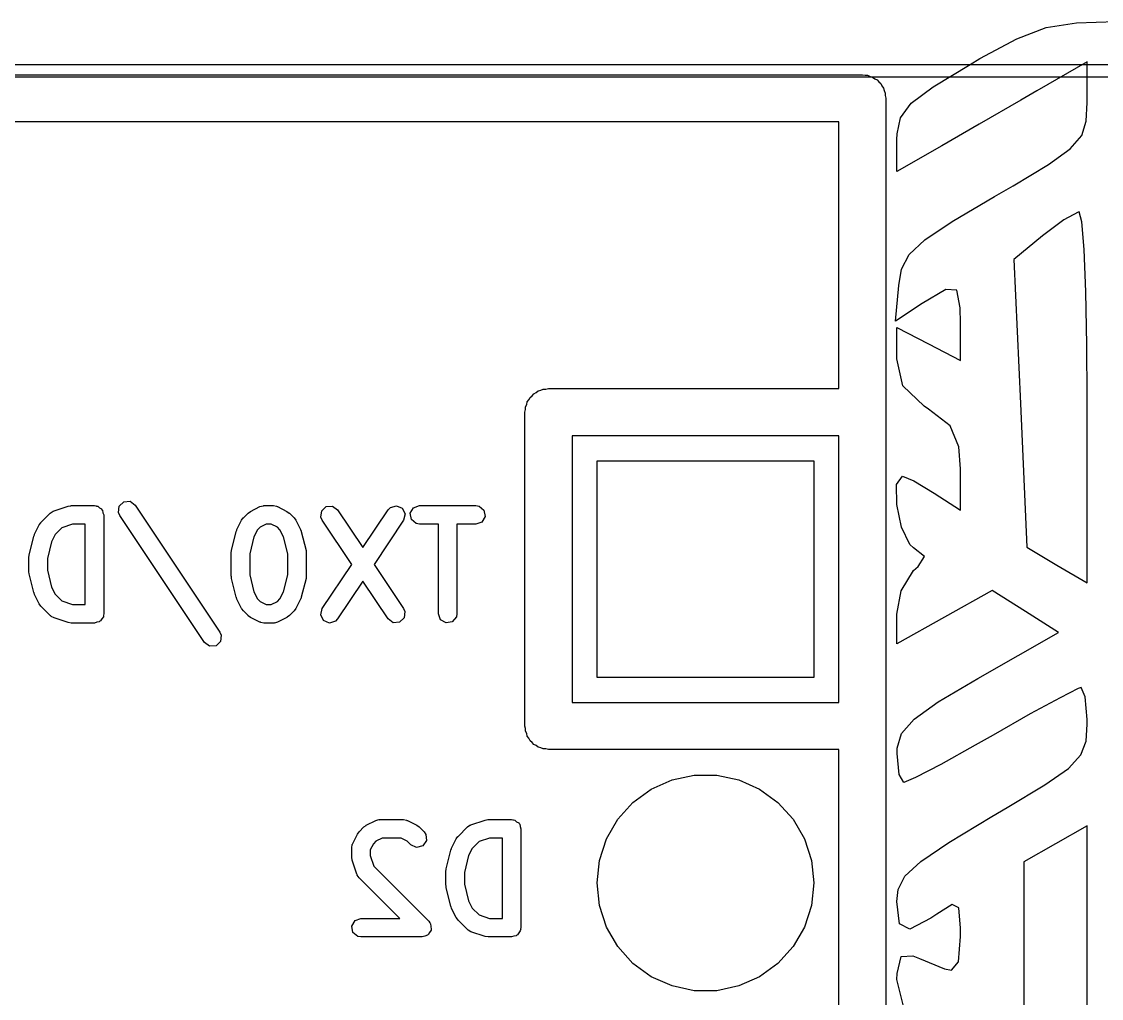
# Model space of a CAD drawing. Extents: x 19 to 403, y -177 to -75.
# Drawn here: x 173.29 to 182.02, y -89.27 to -81.36 of the extents above; entities that cross this region are included whole.
import ezdxf

# ---------------------------------------------------------------- set-up
doc = ezdxf.new("R2010")
doc.units = 0
doc.layers.add('BLACK', color=7, linetype='CONTINUOUS')

msp = doc.modelspace()

# ---------------------------------------------------------------- linework, layer by layer
at = {"layer": 'BLACK', "linetype": 'CONTINUOUS'}
for p, q in [((181.34, -81.5002), (181.578, -81.4099)), ((181.578, -81.4099), (181.822, -81.3702)), ((181.822, -81.3702), (182.14, -81.3613)), ((181.042, -81.6609), (181.34, -81.5002)), ((180.962, -81.7072), (181.042, -81.6609)), ((181.909, -81.6872), (181.503, -81.9216)), ((181.908, -82.016), (181.909, -81.6872)), ((81.9668, -81.7088), (184.249, -81.7098)), ((180.663, -81.8887), (180.962, -81.7072)), ((184.249, -81.8098), (81.9668, -81.8088)), ((162.31, -81.7908), (180.091, -81.7908)), ((180.091, -81.7908), (180.112, -81.7956)), ((180.112, -81.7956), (180.133, -81.7956)), ((180.133, -81.7956), (180.152, -81.8049)), ((180.152, -81.8049), (180.173, -81.8098)), ((180.173, -81.8098), (180.19, -81.8231)), ((180.19, -81.8231), (180.209, -81.8324)), ((180.209, -81.8324), (180.223, -81.8492)), ((180.223, -81.8492), (180.239, -81.8627)), ((180.239, -81.8627), (180.249, -81.882)), ((180.249, -81.882), (180.262, -81.8987)), ((180.262, -81.8987), (180.267, -81.9197)), ((180.267, -81.9197), (180.276, -81.9391)), ((180.276, -81.9391), (180.276, -81.9604)), ((180.276, -81.9604), (180.281, -81.9813)), ((180.485, -82.0223), (180.663, -81.8887)), ((181.503, -81.9216), (181.373, -81.9967)), ((180.281, -81.9813), (180.281, -96.2188)), ((180.398, -82.139), (180.485, -82.0223)), ((181.373, -81.9967), (181.035, -82.1916)), ((181.902, -82.1683), (181.908, -82.016)), ((179.9, -82.1718), (162.501, -82.1718)), ((179.9, -84.3308), (179.9, -82.1718)), ((180.371, -82.2703), (180.398, -82.139)), ((181.035, -82.1916), (180.733, -82.3655)), ((181.866, -82.2843), (181.902, -82.1683)), ((180.37, -82.314), (180.371, -82.2703)), ((181.773, -82.3915), (181.866, -82.2843)), ((180.37, -82.5749), (180.37, -82.314)), ((180.733, -82.3655), (180.37, -82.5749)), ((181.597, -82.5175), (181.773, -82.3915)), ((181.31, -82.6897), (181.597, -82.5175)), ((181.16, -82.7769), (181.31, -82.6897)), ((180.817, -82.9797), (181.16, -82.7769)), ((181.837, -82.9023), (181.721, -82.9649)), ((181.845, -82.9012), (181.837, -82.9023)), ((181.866, -82.982), (181.845, -82.9012)), ((180.596, -83.1275), (180.817, -82.9797)), ((181.721, -82.9649), (181.549, -83.0936)), ((181.884, -83.2065), (181.866, -82.982)), ((181.549, -83.0936), (181.317, -83.2856)), ((180.469, -83.2466), (180.596, -83.1275)), ((180.408, -83.3634), (180.469, -83.2466)), ((181.898, -83.5475), (181.884, -83.2065)), ((181.317, -83.2856), (181.369, -84.4504)), ((180.385, -83.4965), (180.408, -83.3634)), ((180.357, -83.7841), (180.385, -83.4965)), ((180.765, -83.5281), (180.574, -83.6417)), ((180.855, -83.5333), (180.765, -83.5281)), ((180.881, -83.677), (180.855, -83.5333)), ((181.906, -83.9775), (181.898, -83.5475)), ((180.574, -83.6417), (180.357, -83.7841)), ((180.883, -83.8009), (180.881, -83.677)), ((180.37, -84.091), (180.37, -83.8371)), ((180.37, -83.8371), (180.626, -83.9698)), ((180.883, -84.1024), (180.883, -83.8009)), ((180.626, -83.9698), (180.883, -84.1024)), ((181.909, -84.4022), (181.906, -83.9775)), ((180.418, -84.3098), (180.37, -84.091)), ((180.589, -84.4736), (180.418, -84.3098)), ((177.392, -84.4217), (177.402, -84.4024)), ((177.402, -84.4024), (177.418, -84.389)), ((177.418, -84.389), (177.432, -84.3722)), ((177.432, -84.3722), (177.451, -84.3629)), ((177.451, -84.3629), (177.468, -84.3496)), ((177.468, -84.3496), (177.489, -84.3448)), ((177.489, -84.3448), (177.508, -84.3355)), ((177.508, -84.3355), (177.53, -84.3355)), ((177.53, -84.3355), (177.55, -84.3308)), ((177.55, -84.3308), (179.9, -84.3308)), ((181.909, -85.9037), (181.909, -84.4022)), ((177.365, -84.4787), (177.374, -84.4594)), ((177.365, -84.5001), (177.365, -84.4787)), ((177.374, -84.4594), (177.379, -84.4384)), ((177.379, -84.4384), (177.392, -84.4217)), ((180.626, -84.4965), (180.589, -84.4736)), ((181.369, -84.4504), (181.421, -85.6151)), ((177.36, -84.5209), (177.365, -84.5001)), ((177.36, -87.0613), (177.36, -84.5209)), ((180.801, -84.6309), (180.626, -84.4965)), ((180.872, -84.8021), (180.801, -84.6309)), ((177.741, -84.7118), (177.741, -86.8708)), ((179.9, -84.7118), (177.741, -84.7118)), ((179.9, -86.8708), (179.9, -84.7118)), ((180.883, -84.9815), (180.872, -84.8021)), ((177.944, -86.6676), (177.944, -84.915)), ((177.944, -84.915), (179.697, -84.915)), ((179.697, -84.915), (179.697, -86.6676)), ((180.883, -85.315), (180.883, -84.9815)), ((180.367, -85.1076), (180.415, -85.0388)), ((180.368, -85.2684), (180.367, -85.1076)), ((180.415, -85.0388), (180.507, -85.0779)), ((180.507, -85.0779), (180.672, -85.1769)), ((180.672, -85.1769), (180.883, -85.315)), ((173.549, -85.3201), (173.663, -85.282)), ((173.663, -85.282), (173.685, -85.2787)), ((173.685, -85.2787), (173.687, -85.2782)), ((173.687, -85.2782), (173.877, -85.2782)), ((173.877, -85.2782), (173.887, -85.2799)), ((173.887, -85.2799), (173.89, -85.2793)), ((173.89, -85.2793), (173.893, -85.281)), ((173.893, -85.281), (173.903, -85.2827)), ((173.903, -85.2827), (173.918, -85.2952)), ((174.071, -85.3328), (174.076, -85.2818)), ((174.076, -85.2818), (174.114, -85.2464)), ((174.114, -85.2464), (174.165, -85.2431)), ((174.165, -85.2431), (174.206, -85.2735)), ((174.206, -85.2735), (174.892, -86.3021)), ((175.215, -85.2861), (175.24, -85.2787)), ((175.24, -85.2787), (175.244, -85.2797)), ((175.244, -85.2797), (175.248, -85.2782)), ((175.248, -85.2782), (175.325, -85.2782)), ((175.325, -85.2782), (175.35, -85.2827)), ((175.35, -85.2827), (175.354, -85.2856)), ((175.752, -85.2845), (175.803, -85.2812)), ((175.803, -85.2812), (175.844, -85.3116)), ((176.271, -85.2927), (176.32, -85.2783)), ((176.32, -85.2783), (176.367, -85.2989)), ((176.457, -85.2957), (176.506, -85.2782)), ((176.506, -85.2782), (176.963, -85.2782)), ((176.963, -85.2782), (176.988, -85.2827)), ((176.988, -85.2827), (177.028, -85.3157)), ((180.407, -85.4527), (180.368, -85.2684)), ((173.443, -85.4144), (173.519, -85.3382)), ((173.519, -85.3382), (173.541, -85.3233)), ((173.541, -85.3233), (173.545, -85.3229)), ((173.545, -85.3229), (173.549, -85.3201)), ((173.918, -85.2952), (173.934, -85.305)), ((173.934, -85.305), (173.937, -85.3113)), ((173.937, -85.3113), (173.942, -85.3157)), ((173.942, -85.3157), (173.945, -85.3349)), ((173.945, -85.3349), (173.952, -85.3532)), ((173.952, -85.3532), (173.952, -86.1532)), ((174.081, -85.3567), (174.071, -85.3328)), ((174.767, -86.3853), (174.081, -85.3567)), ((175.081, -85.3763), (175.119, -85.3382)), ((175.119, -85.3382), (175.138, -85.3254)), ((175.138, -85.3254), (175.139, -85.3242)), ((175.139, -85.3242), (175.215, -85.2861)), ((175.354, -85.2856), (175.358, -85.2861)), ((175.358, -85.2861), (175.434, -85.3242)), ((175.434, -85.3242), (175.452, -85.3376)), ((175.452, -85.3376), (175.454, -85.3382)), ((175.454, -85.3382), (175.492, -85.3763)), ((175.709, -85.3709), (175.715, -85.3199)), ((175.715, -85.3199), (175.752, -85.2845)), ((175.844, -85.3116), (176.048, -85.618)), ((176.048, -85.618), (176.253, -85.3116)), ((176.253, -85.3116), (176.271, -85.2927)), ((176.367, -85.2989), (176.39, -85.3449)), ((176.39, -85.3449), (176.378, -85.3948)), ((176.432, -85.3402), (176.457, -85.2957)), ((176.441, -85.3907), (176.432, -85.3402)), ((177.037, -85.3662), (177.011, -85.4106)), ((177.028, -85.3157), (177.037, -85.3662)), ((173.391, -85.5101), (173.429, -85.4339)), ((173.429, -85.4339), (173.442, -85.4159)), ((173.442, -85.4159), (173.443, -85.4144)), ((173.613, -85.4568), (173.558, -85.5119)), ((173.699, -85.4282), (173.613, -85.4568)), ((173.802, -85.4282), (173.699, -85.4282)), ((173.802, -86.0782), (173.802, -85.4282)), ((175.029, -85.472), (175.067, -85.3958)), ((175.067, -85.3958), (175.08, -85.3778)), ((175.08, -85.3778), (175.081, -85.3763)), ((175.217, -85.4529), (175.196, -85.4738)), ((175.266, -85.4282), (175.217, -85.4529)), ((175.307, -85.4282), (175.266, -85.4282)), ((175.356, -85.4529), (175.307, -85.4282)), ((175.377, -85.4738), (175.356, -85.4529)), ((175.492, -85.3763), (175.505, -85.3947)), ((175.505, -85.3947), (175.506, -85.3958)), ((175.506, -85.3958), (175.544, -85.472)), ((175.719, -85.3948), (175.709, -85.3709)), ((175.958, -85.7532), (175.719, -85.3948)), ((176.378, -85.3948), (176.139, -85.7532)), ((176.48, -85.4237), (176.441, -85.3907)), ((176.506, -85.4282), (176.48, -85.4237)), ((176.659, -85.4282), (176.506, -85.4282)), ((176.659, -86.1532), (176.659, -85.4282)), ((176.963, -85.4282), (176.809, -85.4282)), ((176.809, -85.4282), (176.809, -86.1532)), ((177.011, -85.4106), (176.963, -85.4282)), ((180.473, -85.5918), (180.407, -85.4527)), ((173.347, -85.6778), (173.385, -85.5255)), ((173.385, -85.5255), (173.39, -85.5136)), ((173.39, -85.5136), (173.391, -85.5101)), ((173.558, -85.5119), (173.529, -85.5698)), ((174.985, -85.6398), (175.023, -85.4874)), ((175.023, -85.4874), (175.029, -85.4755)), ((175.029, -85.4755), (175.029, -85.472)), ((175.167, -85.5317), (175.133, -85.6672)), ((175.196, -85.4738), (175.167, -85.5317)), ((175.406, -85.5317), (175.377, -85.4738)), ((175.44, -85.6672), (175.406, -85.5317)), ((175.544, -85.472), (175.548, -85.4844)), ((175.548, -85.4844), (175.55, -85.4874)), ((175.55, -85.4874), (175.588, -85.6398)), ((173.529, -85.5698), (173.495, -85.7053)), ((180.503, -85.6182), (180.473, -85.5918)), ((180.593, -85.6899), (180.503, -85.6182)), ((181.421, -85.6151), (181.665, -85.7594)), ((173.345, -85.696), (173.347, -85.6813)), ((173.345, -85.8103), (173.345, -85.696)), ((173.347, -85.6813), (173.347, -85.6778)), ((173.495, -85.7053), (173.495, -85.8011)), ((174.983, -85.6579), (174.986, -85.6432)), ((174.983, -85.8484), (174.983, -85.6579)), ((174.986, -85.6432), (174.985, -85.6398)), ((175.133, -85.6672), (175.133, -85.8392)), ((175.44, -85.8392), (175.44, -85.6672)), ((175.588, -85.6398), (175.589, -85.6547)), ((175.589, -85.6547), (175.59, -85.6579)), ((175.59, -85.6579), (175.59, -85.8484)), ((180.542, -85.7713), (180.593, -85.6899)), ((173.495, -85.8011), (173.529, -85.9365)), ((175.719, -86.1116), (175.958, -85.7532)), ((176.139, -85.7532), (176.378, -86.1116)), ((180.403, -85.9682), (180.503, -85.804)), ((180.503, -85.804), (180.542, -85.7713)), ((181.665, -85.7594), (181.909, -85.9037)), ((173.346, -85.8136), (173.345, -85.8103)), ((173.347, -85.8285), (173.346, -85.8136)), ((173.385, -85.9809), (173.347, -85.8285)), ((174.984, -85.8517), (174.983, -85.8484)), ((174.985, -85.8666), (174.984, -85.8517)), ((175.023, -86.019), (174.985, -85.8666)), ((175.133, -85.8392), (175.167, -85.9746)), ((175.406, -85.9746), (175.44, -85.8392)), ((175.588, -85.8666), (175.55, -86.019)), ((175.59, -85.8484), (175.588, -85.8632)), ((175.588, -85.8632), (175.588, -85.8666)), ((176.048, -85.8884), (175.844, -86.1948)), ((176.253, -86.1948), (176.048, -85.8884)), ((173.387, -85.9838), (173.385, -85.9809)), ((173.529, -85.9365), (173.558, -85.9945)), ((175.167, -85.9746), (175.196, -86.0326)), ((175.377, -86.0326), (175.406, -85.9746)), ((180.37, -86.155), (180.403, -85.9682)), ((181.141, -85.9639), (180.755, -86.1795)), ((181.41, -86.1338), (181.141, -85.9639)), ((173.391, -85.9962), (173.387, -85.9838)), ((173.429, -86.0724), (173.391, -85.9962)), ((173.558, -85.9945), (173.613, -86.0495)), ((173.613, -86.0495), (173.699, -86.0782)), ((175.025, -86.0219), (175.023, -86.019)), ((175.029, -86.0343), (175.025, -86.0219)), ((175.067, -86.1105), (175.029, -86.0343)), ((175.196, -86.0326), (175.217, -86.0534)), ((175.217, -86.0534), (175.266, -86.0782)), ((175.307, -86.0782), (175.356, -86.0534)), ((175.356, -86.0534), (175.377, -86.0326)), ((175.544, -86.0343), (175.506, -86.1105)), ((175.545, -86.0308), (175.544, -86.0343)), ((175.55, -86.019), (175.545, -86.0308)), ((173.43, -86.0736), (173.429, -86.0724)), ((173.443, -86.0919), (173.43, -86.0736)), ((173.519, -86.1681), (173.443, -86.0919)), ((173.699, -86.0782), (173.802, -86.0782)), ((173.952, -86.1532), (173.95, -86.1629)), ((175.068, -86.1117), (175.067, -86.1105)), ((175.081, -86.13), (175.068, -86.1117)), ((175.119, -86.1681), (175.081, -86.13)), ((175.266, -86.0782), (175.307, -86.0782)), ((175.492, -86.13), (175.454, -86.1681)), ((175.493, -86.1285), (175.492, -86.13)), ((175.506, -86.1105), (175.493, -86.1285)), ((175.707, -86.1614), (175.719, -86.1116)), ((176.378, -86.1116), (176.388, -86.1354)), ((176.388, -86.1354), (176.382, -86.1864)), ((176.677, -86.2014), (176.659, -86.1532)), ((176.809, -86.1532), (176.805, -86.1788)), ((180.37, -86.3951), (180.37, -86.155)), ((181.678, -86.3038), (181.41, -86.1338)), ((173.523, -86.17), (173.519, -86.1681)), ((173.526, -86.1738), (173.523, -86.17)), ((173.549, -86.1862), (173.526, -86.1738)), ((173.663, -86.2243), (173.549, -86.1862)), ((173.664, -86.2243), (173.663, -86.2243)), ((173.687, -86.2282), (173.664, -86.2243)), ((173.877, -86.2282), (173.687, -86.2282)), ((173.895, -86.2215), (173.877, -86.2282)), ((173.915, -86.2181), (173.895, -86.2215)), ((173.919, -86.2129), (173.915, -86.2181)), ((173.925, -86.2106), (173.919, -86.2129)), ((173.935, -86.1938), (173.925, -86.2106)), ((173.948, -86.1788), (173.935, -86.1938)), ((173.949, -86.1691), (173.948, -86.1788)), ((173.951, -86.1662), (173.949, -86.1691)), ((173.95, -86.1629), (173.951, -86.1662)), ((175.121, -86.1688), (175.119, -86.1681)), ((175.139, -86.1822), (175.121, -86.1688)), ((175.215, -86.2203), (175.139, -86.1822)), ((175.219, -86.2208), (175.215, -86.2203)), ((175.223, -86.2237), (175.219, -86.2208)), ((175.248, -86.2282), (175.223, -86.2237)), ((175.325, -86.2282), (175.248, -86.2282)), ((175.329, -86.2266), (175.325, -86.2282)), ((175.333, -86.2277), (175.329, -86.2266)), ((175.358, -86.2203), (175.333, -86.2277)), ((175.434, -86.1822), (175.358, -86.2203)), ((175.436, -86.181), (175.434, -86.1822)), ((175.454, -86.1681), (175.436, -86.181)), ((175.73, -86.2074), (175.707, -86.1614)), ((175.777, -86.228), (175.73, -86.2074)), ((175.826, -86.2136), (175.777, -86.228)), ((175.844, -86.1948), (175.826, -86.2136)), ((176.294, -86.2252), (176.253, -86.1948)), ((176.345, -86.2219), (176.294, -86.2252)), ((176.382, -86.1864), (176.345, -86.2219)), ((176.721, -86.227), (176.677, -86.2014)), ((176.772, -86.2181), (176.721, -86.227)), ((176.805, -86.1788), (176.772, -86.2181)), ((180.755, -86.1795), (180.37, -86.3951)), ((174.892, -86.3021), (174.902, -86.3259)), ((174.902, -86.3259), (174.897, -86.3769)), ((181.025, -86.6762), (181.678, -86.3038)), ((174.808, -86.4156), (174.767, -86.3853)), ((174.86, -86.4123), (174.808, -86.4156)), ((174.897, -86.3769), (174.86, -86.4123)), ((179.697, -86.6676), (177.944, -86.6676)), ((180.704, -86.8656), (181.025, -86.6762)), ((181.836, -86.7583), (181.69, -86.832)), ((181.862, -86.7492), (181.836, -86.7583)), ((181.893, -86.8245), (181.862, -86.7492)), ((181.69, -86.832), (181.448, -86.9637)), ((181.909, -87.0093), (181.893, -86.8245)), ((177.741, -86.8708), (179.9, -86.8708)), ((180.508, -87.0049), (180.704, -86.8656)), ((180.407, -87.1209), (180.508, -87.0049)), ((181.448, -86.9637), (181.148, -87.1341)), ((181.909, -87.0468), (181.909, -87.0093)), ((177.365, -87.0821), (177.36, -87.0613)), ((177.365, -87.1035), (177.365, -87.0821)), ((177.374, -87.1229), (177.365, -87.1035)), ((181.901, -87.1848), (181.909, -87.0468)), ((177.379, -87.1439), (177.374, -87.1229)), ((177.392, -87.1606), (177.379, -87.1439)), ((177.401, -87.1799), (177.392, -87.1606)), ((177.418, -87.1933), (177.401, -87.1799)), ((177.432, -87.2102), (177.418, -87.1933)), ((180.372, -87.2403), (180.407, -87.1209)), ((181.148, -87.1341), (181.004, -87.2165)), ((181.859, -87.2955), (181.901, -87.1848)), ((177.451, -87.2194), (177.432, -87.2102)), ((177.467, -87.2328), (177.451, -87.2194)), ((177.488, -87.2376), (177.467, -87.2328)), ((177.508, -87.247), (177.488, -87.2376)), ((177.529, -87.247), (177.508, -87.247)), ((177.55, -87.2518), (177.529, -87.247)), ((179.9, -87.2518), (177.55, -87.2518)), ((179.9, -114.811), (179.9, -87.2518)), ((180.371, -87.2837), (180.372, -87.2403)), ((180.387, -87.4545), (180.371, -87.2837)), ((181.004, -87.2165), (180.725, -87.3715)), ((180.725, -87.3715), (180.52, -87.4788)), ((181.757, -87.4046), (181.859, -87.2955)), ((178.55, -87.4979), (178.729, -87.4598)), ((178.729, -87.4598), (178.912, -87.4598)), ((178.912, -87.4598), (179.091, -87.4979)), ((180.425, -87.5189), (180.387, -87.4545)), ((181.567, -87.5379), (181.757, -87.4046)), ((178.382, -87.5724), (178.55, -87.4979)), ((179.091, -87.4979), (179.259, -87.5724)), ((180.52, -87.4788), (180.425, -87.5189)), ((181.263, -87.7214), (181.567, -87.5379)), ((178.234, -87.6801), (178.382, -87.5724)), ((179.259, -87.5724), (179.407, -87.6801)), ((178.111, -87.8162), (178.234, -87.6801)), ((179.407, -87.6801), (179.529, -87.8162)), ((181.139, -87.7942), (181.263, -87.7214)), ((178.02, -87.9749), (178.111, -87.8162)), ((179.529, -87.8162), (179.621, -87.9749)), ((180.789, -88.0042), (181.139, -87.7942)), ((176.018, -87.9163), (176.056, -87.8782)), ((176.056, -87.8782), (176.074, -87.8654)), ((176.074, -87.8654), (176.075, -87.8642)), ((176.075, -87.8642), (176.152, -87.8261)), ((176.152, -87.8261), (176.177, -87.8187)), ((176.177, -87.8187), (176.181, -87.8197)), ((176.181, -87.8197), (176.185, -87.8182)), ((176.185, -87.8182), (176.376, -87.8182)), ((176.376, -87.8182), (176.401, -87.8227)), ((176.401, -87.8227), (176.405, -87.8256)), ((176.405, -87.8256), (176.409, -87.8261)), ((176.409, -87.8261), (176.485, -87.8642)), ((176.485, -87.8642), (176.503, -87.8776)), ((176.503, -87.8776), (176.505, -87.8782)), ((176.505, -87.8782), (176.543, -87.9163)), ((176.818, -87.9544), (176.894, -87.8782)), ((176.894, -87.8782), (176.915, -87.8633)), ((176.915, -87.8633), (176.92, -87.8629)), ((176.92, -87.8629), (176.923, -87.8601)), ((176.923, -87.8601), (177.038, -87.822)), ((177.038, -87.822), (177.06, -87.8187)), ((177.06, -87.8187), (177.061, -87.8182)), ((177.061, -87.8182), (177.252, -87.8182)), ((177.252, -87.8182), (177.262, -87.8199)), ((177.262, -87.8199), (177.265, -87.8193)), ((177.265, -87.8193), (177.268, -87.821)), ((177.268, -87.821), (177.278, -87.8227)), ((177.278, -87.8227), (177.292, -87.8352)), ((177.292, -87.8352), (177.309, -87.845)), ((177.309, -87.845), (177.312, -87.8513)), ((177.312, -87.8513), (177.317, -87.8557)), ((177.317, -87.8557), (177.32, -87.8749)), ((177.32, -87.8749), (177.327, -87.8932)), ((177.327, -87.8932), (177.327, -88.6932)), ((181.909, -87.869), (181.653, -88.0146)), ((181.909, -89.3616), (181.909, -87.869)), ((175.966, -88.012), (176.004, -87.9358)), ((176.004, -87.9358), (176.017, -87.9178)), ((176.017, -87.9178), (176.018, -87.9163)), ((176.203, -87.9682), (176.153, -87.9929)), ((176.358, -87.9682), (176.203, -87.9682)), ((176.407, -87.9929), (176.358, -87.9682)), ((176.562, -87.9888), (176.533, -88.0308)), ((176.543, -87.9163), (176.558, -87.9377)), ((176.558, -87.9377), (176.562, -87.9888)), ((176.766, -88.0501), (176.804, -87.9739)), ((176.804, -87.9739), (176.817, -87.9559)), ((176.817, -87.9559), (176.818, -87.9544)), ((177.074, -87.9682), (176.988, -87.9968)), ((177.177, -87.9682), (177.074, -87.9682)), ((177.177, -88.6182), (177.177, -87.9682)), ((177.963, -88.1491), (178.02, -87.9749)), ((179.621, -87.9749), (179.678, -88.1491)), ((175.958, -88.0456), (175.962, -88.0199)), ((175.958, -88.1218), (175.958, -88.0456)), ((175.962, -88.0199), (175.965, -88.0165)), ((175.965, -88.0165), (175.966, -88.012)), ((176.133, -88.0138), (176.108, -88.0633)), ((176.108, -88.0633), (176.108, -88.1096)), ((176.153, -87.9929), (176.133, -88.0138)), ((176.437, -88.0224), (176.407, -87.9929)), ((176.483, -88.0441), (176.437, -88.0224)), ((176.533, -88.0308), (176.483, -88.0441)), ((176.722, -88.2178), (176.76, -88.0655)), ((176.76, -88.0655), (176.765, -88.0536)), ((176.765, -88.0536), (176.766, -88.0501)), ((176.933, -88.0519), (176.904, -88.1098)), ((176.988, -87.9968), (176.933, -88.0519)), ((180.563, -88.157), (180.789, -88.0042)), ((181.653, -88.0146), (181.397, -88.1603)), ((175.958, -88.1233), (175.958, -88.1218)), ((175.962, -88.1455), (175.958, -88.1233)), ((176, -88.2598), (175.962, -88.1455)), ((176.108, -88.1096), (176.136, -88.1955)), ((176.904, -88.1098), (176.87, -88.2453)), ((177.944, -88.3313), (177.963, -88.1491)), ((179.678, -88.1491), (179.697, -88.3313)), ((180.435, -88.276), (180.563, -88.157)), ((181.397, -88.1603), (181.396, -89.3692)), ((176.136, -88.1955), (176.581, -88.6401)), ((176.72, -88.236), (176.722, -88.2213)), ((176.72, -88.3503), (176.72, -88.236)), ((176.722, -88.2213), (176.722, -88.2178)), ((176.87, -88.2453), (176.87, -88.3411)), ((176.003, -88.2633), (176, -88.2598)), ((176.003, -88.2677), (176.003, -88.2633)), ((176.018, -88.2891), (176.003, -88.2677)), ((176.347, -88.6182), (176.018, -88.2891)), ((176.87, -88.3411), (176.904, -88.4765)), ((177.963, -88.5135), (177.944, -88.3313)), ((179.697, -88.3313), (179.678, -88.5135)), ((180.38, -88.3847), (180.435, -88.276)), ((176.721, -88.3536), (176.72, -88.3503)), ((176.722, -88.3685), (176.721, -88.3536)), ((176.76, -88.5209), (176.722, -88.3685)), ((180.37, -88.4801), (180.38, -88.3847)), ((176.904, -88.4765), (176.933, -88.5345)), ((178.02, -88.6877), (177.963, -88.5135)), ((179.678, -88.5135), (179.621, -88.6877)), ((180.391, -88.6615), (180.37, -88.4801)), ((180.818, -88.5059), (180.693, -88.5831)), ((180.871, -88.5337), (180.818, -88.5059)), ((176.762, -88.5238), (176.76, -88.5209)), ((176.766, -88.5362), (176.762, -88.5238)), ((176.804, -88.6124), (176.766, -88.5362)), ((176.933, -88.5345), (176.988, -88.5895)), ((176.988, -88.5895), (177.074, -88.6182)), ((180.693, -88.5831), (180.645, -88.6156)), ((180.883, -88.6957), (180.871, -88.5337)), ((175.959, -88.6802), (175.985, -88.6357)), ((175.968, -88.7307), (175.959, -88.6802)), ((175.985, -88.6357), (176.033, -88.6182)), ((176.033, -88.6182), (176.347, -88.6182)), ((176.581, -88.6401), (176.59, -88.6536)), ((176.59, -88.6536), (176.593, -88.6557)), ((176.593, -88.6557), (176.593, -88.6577)), ((176.593, -88.6577), (176.596, -88.6615)), ((176.596, -88.6615), (176.598, -88.684)), ((176.598, -88.684), (176.602, -88.7062)), ((176.805, -88.6136), (176.804, -88.6124)), ((176.818, -88.6319), (176.805, -88.6136)), ((176.894, -88.7081), (176.818, -88.6319)), ((177.074, -88.6182), (177.177, -88.6182)), ((178.111, -88.8464), (178.02, -88.6877)), ((179.621, -88.6877), (179.529, -88.8464)), ((180.474, -88.7037), (180.391, -88.6615)), ((180.645, -88.6156), (180.474, -88.7037)), ((176.007, -88.7637), (175.968, -88.7307)), ((176.033, -88.7682), (176.007, -88.7637)), ((176.528, -88.7682), (176.033, -88.7682)), ((176.549, -88.7605), (176.528, -88.7682)), ((176.571, -88.7546), (176.549, -88.7605)), ((176.573, -88.7518), (176.571, -88.7546)), ((176.576, -88.7506), (176.573, -88.7518)), ((176.588, -88.7311), (176.576, -88.7506)), ((176.601, -88.7126), (176.588, -88.7311)), ((176.602, -88.7062), (176.6, -88.7092)), ((176.6, -88.7092), (176.601, -88.7126)), ((176.898, -88.71), (176.894, -88.7081)), ((176.9, -88.7138), (176.898, -88.71)), ((176.923, -88.7262), (176.9, -88.7138)), ((177.038, -88.7643), (176.923, -88.7262)), ((177.039, -88.7643), (177.038, -88.7643)), ((177.061, -88.7682), (177.039, -88.7643)), ((177.252, -88.7682), (177.061, -88.7682)), ((177.27, -88.7615), (177.252, -88.7682)), ((177.289, -88.7581), (177.27, -88.7615)), ((177.294, -88.7529), (177.289, -88.7581)), ((177.3, -88.7506), (177.294, -88.7529)), ((177.31, -88.7338), (177.3, -88.7506)), ((177.322, -88.7188), (177.31, -88.7338)), ((177.324, -88.7091), (177.322, -88.7188)), ((177.326, -88.7062), (177.324, -88.7091)), ((177.327, -88.6932), (177.325, -88.7029)), ((177.325, -88.7029), (177.326, -88.7062)), ((180.867, -88.9687), (180.883, -88.7633)), ((180.883, -88.7633), (180.883, -88.6957)), ((178.234, -88.9825), (178.111, -88.8464)), ((179.529, -88.8464), (179.407, -88.9825)), ((180.371, -89.0648), (180.404, -88.9259)), ((180.404, -88.9259), (180.498, -88.9209)), ((180.498, -88.9209), (180.553, -88.9433)), ((180.553, -88.9433), (180.754, -89.0247)), ((178.382, -89.0902), (178.234, -88.9825)), ((179.407, -88.9825), (179.259, -89.0902)), ((180.754, -89.0247), (180.811, -89.0362)), ((180.811, -89.0362), (180.867, -88.9687)), ((178.55, -89.1647), (178.382, -89.0902)), ((179.259, -89.0902), (179.091, -89.1647)), ((180.37, -89.1133), (180.371, -89.0648)), ((180.422, -89.3277), (180.37, -89.1133)), ((178.729, -89.2028), (178.55, -89.1647)), ((178.912, -89.2028), (178.729, -89.2028)), ((179.091, -89.1647), (178.912, -89.2028))]:
    msp.add_line(p, q, dxfattribs=at)

doc.saveas('drawing.dxf')
